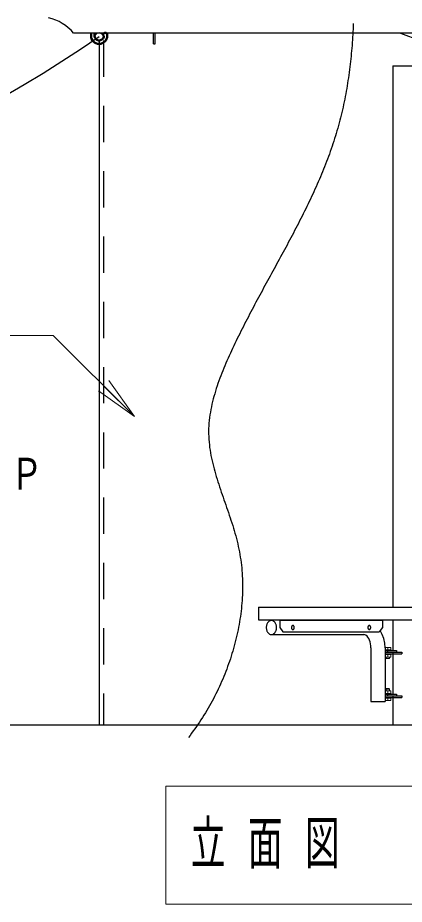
# Model space of a CAD drawing. Units: millimetres on the paper. Extents: x -365 to 0, y 0 to 257.
# Drawn here: x -298.9 to -272.2, y 65.3 to 126.4 of the extents above; entities that cross this region are included whole.
import ezdxf

# ---------------------------------------------------------------- set-up
doc = ezdxf.new("R2010")
doc.units = ezdxf.units.MM
doc.linetypes.add('USER1', pattern=[4.5, 2.5, -2])
doc.layers.add('1_50', color=7, linetype='Continuous', lineweight=25)
doc.styles.add('ＭＳ ゴシック', font='')
doc.styles.get('ＭＳ ゴシック').set_extended_font_data('MS Gothic')

msp = doc.modelspace()

# ---------------------------------------------------------------- linework, layer by layer
at = {"layer": '1_50', "color": 4}
msp.add_line((-267.263, 125.3), (-295.029, 125.3), dxfattribs=at)
at = {"layer": '1_50', "color": 140, "lineweight": 50}
for p, q in [((-293.823, 125.301), (-293.823, 125.111)), ((-293.583, 125.301), (-293.583, 125.111)), ((-292.703, 125.191), (-292.703, 125.111))]:
    msp.add_line(p, q, dxfattribs=at)
at = {"layer": '1_50'}
for p, q in [((-289.523, 124.551), (-289.523, 125.301)), ((-289.403, 124.551), (-289.403, 125.301)), ((-272.474, 125.3), (-271.123, 124.778)), ((-293.263, 124.791), (-293.263, 77.643)), ((-289.523, 124.551), (-289.403, 124.551)), ((-273.013, 123.043), (-273.013, 85.743)), ((-273.013, 123.043), (-271.513, 123.043)), ((-280.803, 84.843), (-280.803, 84.343)), ((-280.803, 84.843), (-273.731, 84.843)), ((-280.803, 84.343), (-280.602, 84.043)), ((-273.731, 84.343), (-273.943, 84.043)), ((-273.731, 84.843), (-273.731, 84.343)), ((-273.013, 84.863), (-273.013, 82.763)), ((-273.013, 84.843), (-273.013, 82.891)), ((-281.384, 83.857), (-275.02, 83.857)), ((-280.602, 84.043), (-273.943, 84.043)), ((-274.516, 82.943), (-274.516, 79.243)), ((-273.544, 82.943), (-273.544, 79.243)), ((-273.544, 82.763), (-272.758, 82.763)), ((-273.544, 82.643), (-272.39, 82.643)), ((-273.544, 82.523), (-272.39, 82.523)), ((-273.38, 82.763), (-273.38, 82.643)), ((-273.013, 82.651), (-273.013, 79.891)), ((-273.013, 82.523), (-273.013, 79.763)), ((-272.758, 82.763), (-272.758, 82.643)), ((-272.39, 82.643), (-272.39, 82.523)), ((-273.544, 79.763), (-272.758, 79.763)), ((-273.544, 79.643), (-272.39, 79.643)), ((-273.544, 79.523), (-272.39, 79.523)), ((-273.38, 79.763), (-273.38, 79.643)), ((-273.013, 79.651), (-273.013, 77.643)), ((-273.013, 79.523), (-273.013, 77.643)), ((-272.758, 79.763), (-272.758, 79.643)), ((-272.39, 79.643), (-272.39, 79.523)), ((-274.516, 79.243), (-273.544, 79.243)), ((-361.55, 77.643), (-237.263, 77.643))]:
    msp.add_line(p, q, dxfattribs=at)
at = {"layer": '1_50', "linetype": 'USER1'}
msp.add_line((-292.963, 124.791), (-292.963, 77.643), dxfattribs=at)
at = {"layer": '1_50', "lineweight": 13}
for p, q in [((-290.835, 98.883), (-292.956, 101.005)), ((-292.602, 101.358), (-290.835, 98.883)), ((-290.835, 98.883), (-293.31, 100.651)), ((-273.549, 82.967), (-273.148, 82.967)), ((-273.544, 82.799), (-273.123, 82.799)), ((-273.544, 82.487), (-273.123, 82.487)), ((-273.352, 82.799), (-273.352, 82.967)), ((-273.352, 82.295), (-273.352, 82.487)), ((-273.148, 82.799), (-273.148, 82.967)), ((-273.148, 82.295), (-273.148, 82.487)), ((-273.123, 82.763), (-273.123, 82.799)), ((-273.123, 82.487), (-273.123, 82.523)), ((-273.544, 82.295), (-273.148, 82.295)), ((-273.471, 82.199), (-273.471, 82.295)), ((-273.471, 82.199), (-273.232, 82.199)), ((-273.232, 82.199), (-273.232, 82.295)), ((-273.471, 80.139), (-273.232, 80.139)), ((-273.471, 80.087), (-273.232, 80.087)), ((-273.471, 80.087), (-273.471, 79.991)), ((-273.232, 80.087), (-273.232, 79.991)), ((-273.544, 79.991), (-273.148, 79.991)), ((-273.544, 79.799), (-273.123, 79.799)), ((-273.544, 79.487), (-273.123, 79.487)), ((-273.352, 79.991), (-273.352, 79.799)), ((-273.352, 79.487), (-273.352, 79.319)), ((-273.148, 79.991), (-273.148, 79.799)), ((-273.148, 79.487), (-273.148, 79.319)), ((-273.123, 79.799), (-273.123, 79.763)), ((-273.123, 79.523), (-273.123, 79.487)), ((-273.544, 79.319), (-273.148, 79.319)), ((-288.663, 73.41), (-288.663, 65.276)), ((-245.863, 73.41), (-288.663, 73.41)), ((-288.663, 65.276), (-245.863, 65.276))]:
    msp.add_line(p, q, dxfattribs=at)
at = {"layer": '1_50', "color": 40}
for p, q in [((-282.263, 85.743), (-282.263, 84.863)), ((-282.263, 85.743), (-252.263, 85.743)), ((-282.263, 84.863), (-252.263, 84.863))]:
    msp.add_line(p, q, dxfattribs=at)
at = {"layer": '1_50', "lineweight": 13}
msp.add_lwpolyline([(-290.835, 98.883), (-296.425, 104.474), (-329.638, 104.474)], dxfattribs=at)
at = {"layer": '1_50'}
for points in [[(-281.384, 83.857), (-281.353, 83.859), (-281.323, 83.865), (-281.293, 83.874), (-281.263, 83.886), (-281.235, 83.903), (-281.207, 83.922), (-281.181, 83.945), (-281.157, 83.971), (-281.134, 83.999), (-281.113, 84.031), (-281.095, 84.064), (-281.078, 84.1), (-281.064, 84.138), (-281.052, 84.177), (-281.043, 84.217), (-281.036, 84.259), (-281.032, 84.301), (-281.031, 84.343), (-281.032, 84.385), (-281.036, 84.428), (-281.043, 84.469), (-281.052, 84.509), (-281.064, 84.549), (-281.078, 84.586), (-281.095, 84.622), (-281.113, 84.656), (-281.134, 84.687), (-281.157, 84.715), (-281.181, 84.741), (-281.207, 84.764), (-281.235, 84.784), (-281.263, 84.8), (-281.293, 84.813), (-281.323, 84.822), (-281.353, 84.827), (-281.384, 84.829), (-281.415, 84.827), (-281.446, 84.822), (-281.476, 84.813), (-281.505, 84.8), (-281.534, 84.784), (-281.561, 84.764), (-281.587, 84.741), (-281.612, 84.715), (-281.634, 84.687), (-281.655, 84.656), (-281.674, 84.622), (-281.69, 84.586), (-281.705, 84.549), (-281.716, 84.509), (-281.726, 84.469), (-281.732, 84.428), (-281.736, 84.385), (-281.738, 84.343), (-281.736, 84.301), (-281.732, 84.259), (-281.726, 84.217), (-281.716, 84.177), (-281.705, 84.138), (-281.69, 84.1), (-281.674, 84.064), (-281.655, 84.031), (-281.634, 83.999), (-281.612, 83.971), (-281.587, 83.945), (-281.561, 83.922), (-281.534, 83.903), (-281.505, 83.886), (-281.476, 83.874), (-281.446, 83.865), (-281.415, 83.859)], [(-279.901, 84.483), (-279.91, 84.483), (-279.918, 84.481), (-279.927, 84.478), (-279.935, 84.475), (-279.943, 84.47), (-279.951, 84.464), (-279.958, 84.458), (-279.965, 84.45), (-279.971, 84.442), (-279.977, 84.433), (-279.982, 84.423), (-279.987, 84.413), (-279.991, 84.402), (-279.994, 84.391), (-279.997, 84.379), (-279.999, 84.367), (-280, 84.355), (-280, 84.343), (-280, 84.331), (-279.999, 84.319), (-279.997, 84.307), (-279.994, 84.295), (-279.991, 84.284), (-279.987, 84.273), (-279.982, 84.263), (-279.977, 84.253), (-279.971, 84.244), (-279.965, 84.236), (-279.958, 84.228), (-279.951, 84.222), (-279.943, 84.216), (-279.935, 84.212), (-279.927, 84.208), (-279.918, 84.205), (-279.91, 84.204), (-279.901, 84.203), (-279.892, 84.204), (-279.884, 84.205), (-279.875, 84.208), (-279.867, 84.212), (-279.859, 84.216), (-279.852, 84.222), (-279.844, 84.228), (-279.837, 84.236), (-279.831, 84.244), (-279.825, 84.253), (-279.82, 84.263), (-279.815, 84.273), (-279.811, 84.284), (-279.808, 84.295), (-279.805, 84.307), (-279.804, 84.319), (-279.802, 84.331), (-279.802, 84.343), (-279.802, 84.355), (-279.804, 84.367), (-279.805, 84.379), (-279.808, 84.391), (-279.811, 84.402), (-279.815, 84.413), (-279.82, 84.423), (-279.825, 84.433), (-279.831, 84.442), (-279.837, 84.45), (-279.844, 84.458), (-279.852, 84.464), (-279.859, 84.47), (-279.867, 84.475), (-279.875, 84.478), (-279.884, 84.481), (-279.892, 84.483)], [(-274.633, 84.483), (-274.642, 84.483), (-274.65, 84.481), (-274.659, 84.478), (-274.667, 84.475), (-274.675, 84.47), (-274.683, 84.464), (-274.69, 84.458), (-274.697, 84.45), (-274.703, 84.442), (-274.709, 84.433), (-274.714, 84.423), (-274.719, 84.413), (-274.723, 84.402), (-274.726, 84.391), (-274.729, 84.379), (-274.731, 84.367), (-274.732, 84.355), (-274.732, 84.343), (-274.732, 84.331), (-274.731, 84.319), (-274.729, 84.307), (-274.726, 84.295), (-274.723, 84.284), (-274.719, 84.273), (-274.714, 84.263), (-274.709, 84.253), (-274.703, 84.244), (-274.697, 84.236), (-274.69, 84.228), (-274.683, 84.222), (-274.675, 84.216), (-274.667, 84.212), (-274.659, 84.208), (-274.65, 84.205), (-274.642, 84.204), (-274.633, 84.203), (-274.624, 84.204), (-274.616, 84.205), (-274.607, 84.208), (-274.599, 84.212), (-274.591, 84.216), (-274.584, 84.222), (-274.576, 84.228), (-274.569, 84.236), (-274.563, 84.244), (-274.557, 84.253), (-274.552, 84.263), (-274.547, 84.273), (-274.543, 84.284), (-274.54, 84.295), (-274.537, 84.307), (-274.536, 84.319), (-274.534, 84.331), (-274.534, 84.343), (-274.534, 84.355), (-274.536, 84.367), (-274.537, 84.379), (-274.54, 84.391), (-274.543, 84.402), (-274.547, 84.413), (-274.552, 84.423), (-274.557, 84.433), (-274.563, 84.442), (-274.569, 84.45), (-274.576, 84.458), (-274.584, 84.464), (-274.591, 84.47), (-274.599, 84.475), (-274.607, 84.478), (-274.616, 84.481), (-274.624, 84.483)]]:
    msp.add_lwpolyline(points, close=True, dxfattribs=at)
for points in [[(-274.516, 82.943), (-274.523, 83.086), (-274.541, 83.226), (-274.571, 83.358), (-274.613, 83.48), (-274.664, 83.589), (-274.724, 83.683), (-274.791, 83.758), (-274.865, 83.812), (-274.941, 83.846), (-275.02, 83.857)], [(-273.544, 82.943), (-273.566, 83.265), (-273.63, 83.577), (-273.735, 83.87), (-273.877, 84.136)]]:
    msp.add_lwpolyline(points, dxfattribs=at)
msp.add_circle((-293.263, 125.063), 0.272, dxfattribs=at)
at = {"layer": '1_50', "color": 4}
msp.add_arc((-297.48, 123.243), 3.2, 40.00125, 76.72173, dxfattribs=at)
at = {"layer": '1_50', "color": 140, "lineweight": 50}
for centre, radius, start, end in [((-292.843, 125.191), 0.14, 0, 211.46541), ((-293.263, 125.111), 0.56, 180, 0), ((-293.263, 125.111), 0.32, 180, 348.12365), ((-293.047, 125.066), 0.1, 348.12365, 31.4654)]:
    msp.add_arc(centre, radius, start, end, dxfattribs=at)
at = {"layer": '1_50'}
msp.add_arc((-339.263, 191.224), 80.58, 270, 304.81011, dxfattribs=at)
msp.add_open_spline([(-275.738, 125.949), (-275.762, 125.45), (-275.785, 124.952), (-275.825, 124.454), (-275.864, 123.957), (-275.913, 123.46), (-275.974, 122.965), (-276.036, 122.47), (-276.107, 121.976), (-276.193, 121.484), (-276.278, 120.993), (-276.375, 120.503), (-276.487, 120.017), (-276.599, 119.531), (-276.724, 119.047), (-276.863, 118.568), (-277.002, 118.089), (-277.158, 117.614), (-277.324, 117.144), (-277.49, 116.673), (-277.671, 116.208), (-277.86, 115.746), (-278.049, 115.284), (-278.25, 114.827), (-278.457, 114.373), (-278.664, 113.919), (-278.88, 113.47), (-279.101, 113.022), (-279.322, 112.575), (-279.551, 112.131), (-279.781, 111.689), (-280.012, 111.246), (-280.248, 110.807), (-280.485, 110.367), (-280.721, 109.928), (-280.962, 109.491), (-281.201, 109.053), (-281.439, 108.614), (-281.68, 108.177), (-281.918, 107.739), (-282.155, 107.3), (-282.393, 106.861), (-282.626, 106.42), (-282.859, 105.978), (-283.09, 105.536), (-283.315, 105.091), (-283.54, 104.645), (-283.763, 104.199), (-283.976, 103.747), (-284.189, 103.296), (-284.401, 102.844), (-284.593, 102.384), (-284.785, 101.923), (-284.972, 101.459), (-285.127, 100.986), (-285.282, 100.512), (-285.426, 100.031), (-285.524, 99.543), (-285.621, 99.055), (-285.694, 98.555), (-285.71, 98.06), (-285.725, 97.564), (-285.686, 97.06), (-285.616, 96.568), (-285.547, 96.076), (-285.421, 95.589), (-285.292, 95.107), (-285.162, 94.626), (-284.997, 94.154), (-284.84, 93.68), (-284.682, 93.207), (-284.505, 92.74), (-284.348, 92.267), (-284.19, 91.793), (-284.025, 91.321), (-283.894, 90.84), (-283.762, 90.36), (-283.64, 89.873), (-283.556, 89.383), (-283.472, 88.892), (-283.418, 88.393), (-283.391, 87.896), (-283.364, 87.398), (-283.368, 86.897), (-283.394, 86.399), (-283.421, 85.902), (-283.476, 85.404), (-283.551, 84.911), (-283.627, 84.419), (-283.728, 83.928), (-283.849, 83.445), (-283.97, 82.961), (-284.113, 82.481), (-284.275, 82.01), (-284.436, 81.538), (-284.618, 81.072), (-284.818, 80.615), (-285.018, 80.159), (-285.237, 79.709), (-285.473, 79.27), (-285.71, 78.831), (-285.965, 78.401), (-286.238, 77.983), (-286.51, 77.566), (-286.808, 77.165), (-287.106, 76.765)], degree=3, knots=[0, 0, 0, 0, 1, 1, 1, 2, 2, 2, 3, 3, 3, 4, 4, 4, 5, 5, 5, 6, 6, 6, 7, 7, 7, 8, 8, 8, 9, 9, 9, 10, 10, 10, 11, 11, 11, 12, 12, 12, 13, 13, 13, 14, 14, 14, 15, 15, 15, 16, 16, 16, 17, 17, 17, 18, 18, 18, 19, 19, 19, 20, 20, 20, 21, 21, 21, 22, 22, 22, 23, 23, 23, 24, 24, 24, 25, 25, 25, 26, 26, 26, 27, 27, 27, 28, 28, 28, 29, 29, 29, 30, 30, 30, 31, 31, 31, 32, 32, 32, 33, 33, 33, 34, 34, 34, 35, 35, 35, 35], dxfattribs=at)

# ---------------------------------------------------------------- texts
at = {"layer": '1_50', "style": 'ＭＳ ゴシック'}
for s, insert, char_height, attachment_point in [('\\T1.64;\\W0.75;ポール：３２ＡＳＧＰ', (-332.593, 94.878), 2.199, 4), ('\\T1.64;\\W0.6;立面図\u3000Ｓ＝１／５０', (-267.263, 69.343), 2.933, 5)]:
    msp.add_mtext(s, dxfattribs=dict(at, insert=insert, char_height=char_height, attachment_point=attachment_point))

doc.saveas('drawing.dxf')
